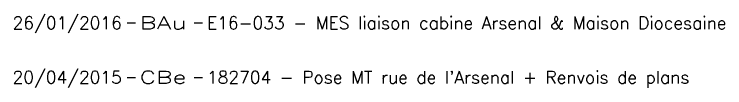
# Model space of a CAD drawing. Header units: millimetres. Extents: x 184513 to 185000, y 128010 to 129000.
# Drawn here: x 184941.23 to 184983.88, y 128010.42 to 128014.82 of the extents above; entities that cross this region are included whole.
import ezdxf
from ezdxf.enums import TextEntityAlignment as Align

# ---------------------------------------------------------------- set-up
doc = ezdxf.new("R2010")
doc.units = ezdxf.units.MM
doc.layers.get('0').update_dxf_attribs({"linetype": 'CONTINUOUS'})
doc.layers.add('M_910', color=7, linetype='CONTINUOUS', plot=False)
doc.styles.get("Standard").update_dxf_attribs({"font": 'romans.shx', "width": 0.85})

# ---------------------------------------------------------------- blocks, each defined once
blk = doc.blocks.new('GIS_MODF')
at = {"color": 0, "linetype": 'Continuous', "flags": 128}
for points in [[(-2.257, -0.012), (-1.757, -0.012)], [(1.758, -0.012), (2.258, -0.012)]]:
    blk.add_lwpolyline(points, dxfattribs=at)
at = {"color": 0, "linetype": 'Continuous'}
blk.add_attdef('DATE', text='', height=0.75, dxfattribs=at).set_placement((-2.583, -0.387), align=Align.RIGHT)
at = {"color": 0, "linetype": 'Continuous', "width": 3.590909}
blk.add_attdef('USER', text='', height=0.75, dxfattribs=at).set_placement((-1.516, -0.387), (1.306, -0.387), align=Align.FIT)
at = {"color": 0, "linetype": 'Continuous'}
blk.add_attdef('DESC', (2.528, -0.387), '', height=0.75, dxfattribs=at)

msp = doc.modelspace()

# ---------------------------------------------------------------- block references
at = {"layer": 'M_910'}
ref = msp.add_blockref('GIS_MODF', (184950.273, 128014.313), dxfattribs=at)
ref.add_attrib('DATE', '26/01/2016', dxfattribs={"layer": '0', "color": 0, "linetype": 'Continuous', "height": 0.75}).set_placement((184947.69, 128013.927), align=Align.RIGHT)
ref.add_attrib('USER', 'BAu', dxfattribs={"layer": '0', "color": 0, "linetype": 'Continuous', "height": 0.75, "width": 1.462963}).set_placement((184948.757, 128013.927), (184951.578, 128013.927), align=Align.FIT)
ref.add_attrib('DESC', 'E16-033 - MES liaison cabine Arsenal & Maison Diocesaine', (184952.801, 128013.927), dxfattribs={"layer": '0', "color": 0, "linetype": 'Continuous', "height": 0.75})
ref = msp.add_blockref('GIS_MODF', (184950.273, 128011.052), dxfattribs=at)
ref.add_attrib('DATE', '20/04/2015', dxfattribs={"layer": '0', "color": 0, "linetype": 'Continuous', "height": 0.75}).set_placement((184947.69, 128010.666), align=Align.RIGHT)
ref.add_attrib('USER', 'CBe', dxfattribs={"layer": '0', "color": 0, "linetype": 'Continuous', "height": 0.75, "width": 1.385965}).set_placement((184948.757, 128010.666), (184951.578, 128010.666), align=Align.FIT)
ref.add_attrib('DESC', "182704 - Pose MT rue de l'Arsenal + Renvois de plans", (184952.801, 128010.666), dxfattribs={"layer": '0', "color": 0, "linetype": 'Continuous', "height": 0.75})

doc.saveas('drawing.dxf')
